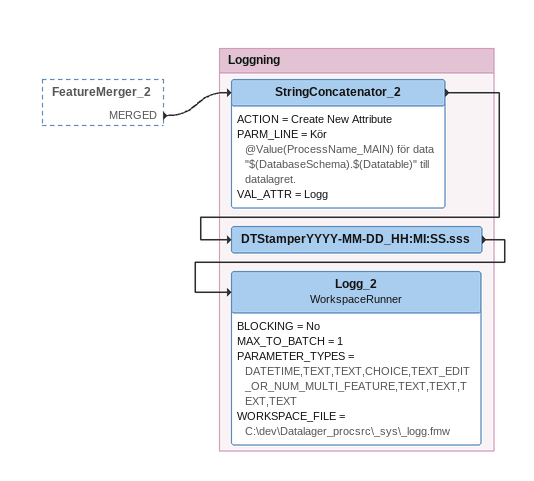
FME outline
FeatureMerger_2 [outside]
    MERGED -> StringConcatenator_2

Bookmark: Loggning
StringConcatenator_2
    ACTION = Create New Attribute
    PARM_LINE = Kör @Value(ProcessName_MAIN) för data "$(DatabaseSchema).$(Datatable)" till datalagret.
    VAL_ATTR = Logg
    -> DTStamperYYYY-MM-DD_HH:MI:SS.sss
DTStamperYYYY-MM-DD_HH:MI:SS.sss
    -> Logg_2
Logg_2: WorkspaceRunner
    BLOCKING = No
    MAX_TO_BATCH = 1
    PARAMETER_TYPES = DATETIME,TEXT,TEXT,CHOICE,TEXT_EDIT_OR_NUM_MULTI_FEATURE,TEXT,TEXT,TEXT,TEXT
    WORKSPACE_FILE = C:\dev\Datalager_procsrc\_sys\_logg.fmw
